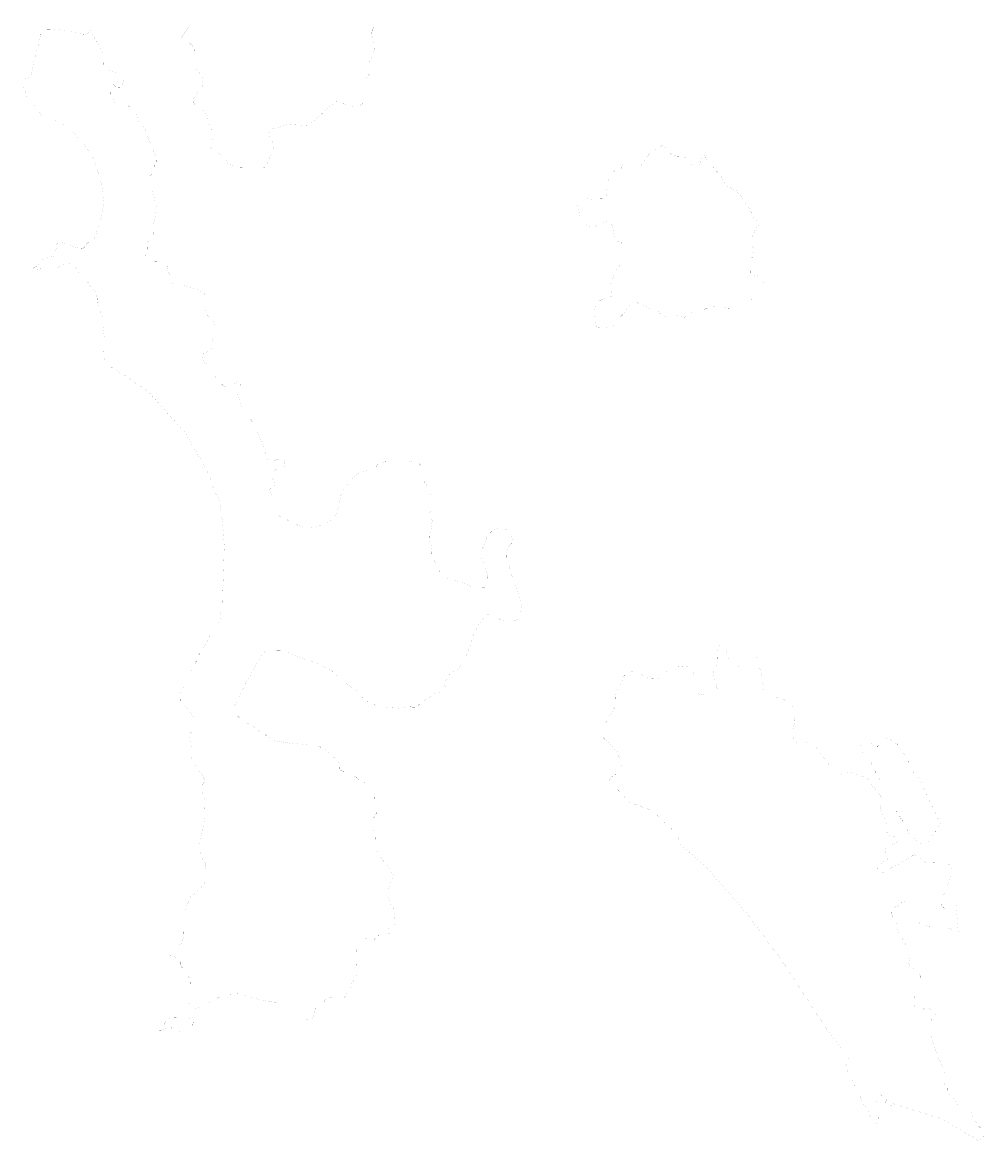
# Model space of a CAD drawing. Header units: metres. Extents: x 264643 to 276801, y 2090546 to 2143845.
# Drawn here: x 266682 to 270644, y 2116214 to 2120826 of the extents above; entities that cross this region are included whole.
import ezdxf

# ---------------------------------------------------------------- set-up
doc = ezdxf.new("R2010")
doc.units = ezdxf.units.M
doc.layers.add('HAZARDS LINE', color=1, linetype='Continuous')

msp = doc.modelspace()

# ---------------------------------------------------------------- linework, layer by layer
at = {"layer": 'HAZARDS LINE', "lineweight": 18, "const_width": 0.134}
msp.add_lwpolyline([(267382.3, 2120829.5), (267337.6, 2120762.5), (267345.4, 2120754.4), (267353.2, 2120746.3), (267365.1, 2120742.1), (267373, 2120738.1), (267380.9, 2120734), (267384.8, 2120725.9), (267388.7, 2120721.9), (267392.6, 2120713.9), (267392.5, 2120705.9), (267392.4, 2120697.9), (267392.2, 2120690), (267392.1, 2120678), (267391.8, 2120662.1), (267391.7, 2120650.2), (267391.5, 2120642.2), (267395.5, 2120642.1), (267395.5, 2120638.2), (267399.4, 2120634.1), (267418.9, 2120606), (267418.8, 2120602), (267422.8, 2120597.9), (267426.4, 2120578), (267426.3, 2120570), (267422.2, 2120562.1), (267422.2, 2120558.1), (267414.1, 2120550.3), (267401.9, 2120534.5), (267401.9, 2120530.5), (267385.6, 2120506.9), (267385.5, 2120502.9), (267385.5, 2120498.9), (267389.4, 2120494.9), (267389.3, 2120490.9), (267397.2, 2120482.8), (267401.1, 2120478.8), (267405, 2120474.7), (267409, 2120474.7), (267417, 2120474.6), (267420.9, 2120474.5), (267424.9, 2120474.4), (267424.9, 2120470.5), (267428.9, 2120470.4), (267428.8, 2120466.4), (267448.1, 2120422.3), (267455.6, 2120394.3), (267459.5, 2120386.3), (267463.4, 2120382.3), (267463.3, 2120374.3), (267463.1, 2120358.4), (267462.9, 2120346.4), (267470.7, 2120334.4), (267470.6, 2120326.4), (267462.4, 2120314.6), (267458.4, 2120310.7), (267462.2, 2120302.6), (267466.2, 2120302.6), (267470.2, 2120302.5), (267474.2, 2120302.5), (267478.1, 2120298.4), (267486, 2120290.4), (267505.6, 2120274.1), (267521.3, 2120258), (267525.1, 2120246), (267533, 2120241.9), (267564.7, 2120229.5), (267572.7, 2120229.3), (267588.6, 2120229.1), (267612.5, 2120228.8), (267660.2, 2120228.1), (267680.2, 2120227.8), (267680.2, 2120231.8), (267688.2, 2120235.6), (267692.4, 2120247.5), (267700.6, 2120267.3), (267713, 2120299), (267713.1, 2120303), (267717.1, 2120306.9), (267713.3, 2120318.9), (267713.5, 2120330.8), (267709.6, 2120338.9), (267705.7, 2120342.9), (267701.9, 2120354.9), (267698.3, 2120378.8), (267698.3, 2120382.8), (267702.3, 2120382.8), (267702.4, 2120386.8), (267710.3, 2120386.6), (267778.3, 2120405.6), (267865.8, 2120400.3), (267878, 2120416), (267910.3, 2120443.5), (267922.4, 2120455.2), (267954.6, 2120482.6), (267958.7, 2120486.6), (267974.8, 2120498.3), (267978.8, 2120502.2), (267982.8, 2120502.1), (267986.8, 2120502.1), (267990.8, 2120502), (267994.8, 2120502), (267998.7, 2120497.9), (268002.6, 2120493.9), (268010.5, 2120489.8), (268026.4, 2120485.6), (268046.2, 2120477.3), (268058.1, 2120477.1), (268062.1, 2120477.1), (268066.1, 2120477), (268074.1, 2120484.9), (268082.2, 2120488.7), (268086.2, 2120492.7), (268094.2, 2120496.5), (268102.3, 2120504.4), (268114.4, 2120516.1), (268114.5, 2120520.1), (268122.6, 2120528), (268122.6, 2120531.9), (268122.7, 2120539.9), (268122.8, 2120543.9), (268122.9, 2120551.9), (268119, 2120555.9), (268115.1, 2120559.9), (268111.1, 2120560), (268107.2, 2120564), (268103.2, 2120564.1), (268103.2, 2120568.1), (268099.3, 2120572.1), (268099.4, 2120576.1), (268099.5, 2120584.1), (268099.5, 2120588), (268099.7, 2120596), (268107.8, 2120607.8), (268111.8, 2120611.8), (268111.9, 2120619.7), (268116, 2120623.6), (268116, 2120627.6), (268112.1, 2120627.7), (268112.1, 2120631.7), (268112.2, 2120639.6), (268112.5, 2120655.6), (268112.6, 2120663.5), (268116.7, 2120671.4), (268116.7, 2120675.4), (268124.9, 2120687.2), (268124.9, 2120691.2), (268129, 2120699.1), (268133.3, 2120715), (268133.4, 2120723), (268133.5, 2120730.9), (268129.7, 2120746.9), (268129.8, 2120750.9), (268125.9, 2120758.9), (268126, 2120762.9), (268122.1, 2120766.9), (268122.2, 2120778.9), (268122.3, 2120782.9), (268122.4, 2120786.8), (268126.4, 2120790.8), (268126.5, 2120798.7), (268130.6, 2120806.6), (268130.7, 2120814.6), (268130.8, 2120818.6), (268130.8, 2120822.6), (268127, 2120834.6)], dxfattribs=at)
for points in [[(266790.8, 2119858.5), (266806.7, 2119862.2), (266810.7, 2119862.1), (266814.8, 2119866.1), (266814.8, 2119870), (266818.9, 2119878), (266819, 2119881.9), (266823.4, 2119909.7), (266827.5, 2119917.7), (266831.5, 2119921.6), (266835.5, 2119921.5), (266843.4, 2119921.4), (266890.9, 2119900.8), (266922.7, 2119892.4), (266926.6, 2119892.3), (266934.7, 2119896.2), (266938.7, 2119900.1), (266942.7, 2119904), (266946.8, 2119911.9), (266950.9, 2119919.8), (266954.9, 2119919.8), (266959, 2119923.7), (266962.9, 2119923.6), (266966.9, 2119923.6), (266971, 2119927.5), (266975, 2119931.4), (266979.1, 2119939.3), (266987.3, 2119959.1), (266995.8, 2119990.9), (267008.2, 2120022.5), (267012.6, 2120050.4), (267017, 2120082.1), (267013.5, 2120114.1), (267010, 2120146), (267002.6, 2120181.9), (266991.1, 2120217.9), (266975.8, 2120258), (266964.3, 2120286), (266952.5, 2120302.1), (266936.9, 2120322.3), (266909.4, 2120350.6), (266882, 2120382.8), (266846.6, 2120411.2), (266830.8, 2120419.4), (266822.9, 2120419.5), (266811, 2120423.7), (266803, 2120423.8), (266795, 2120423.9), (266791.1, 2120424), (266787.1, 2120424), (266779.1, 2120424.1), (266775.2, 2120428.2), (266767.3, 2120432.3), (266763.4, 2120440.3), (266728.2, 2120484.6), (266704.7, 2120508.9), (266693.2, 2120540.9), (266685.6, 2120560.9), (266681.7, 2120568.9), (266681.8, 2120576.9), (266685.9, 2120584.8), (266686, 2120588.8), (266690, 2120592.7), (266718, 2120600.3), (266722.5, 2120636.1), (266726.8, 2120655.9), (266747.8, 2120735.2), (266756.4, 2120774.9), (266756.4, 2120778.9), (266760.5, 2120786.8), (266764.6, 2120790.8), (266768.6, 2120794.7), (266772.6, 2120798.6), (266780.6, 2120798.5), (266784.6, 2120798.4), (266796.5, 2120798.3), (266868.1, 2120793.2), (266888, 2120789), (266919.7, 2120780.5), (266931.6, 2120776.4), (266939.6, 2120776.2), (266947.6, 2120780.1), (266963.7, 2120791.8), (267014.1, 2120699.5), (267013.8, 2120679.6), (267013.6, 2120667.6), (267013.6, 2120663.7), (267017.5, 2120659.6), (267017.4, 2120655.6), (267017.4, 2120651.7), (267021.3, 2120647.6), (267021.2, 2120643.6), (267029.1, 2120635.6), (267037, 2120631.5), (267048.8, 2120623.3), (267068.7, 2120619), (267080.4, 2120606.9), (267088.3, 2120602.8), (267096.2, 2120594.7), (267100.2, 2120594.7), (267100.1, 2120586.7), (267096, 2120582.8), (267095.8, 2120570.9), (267087.8, 2120563), (267083.7, 2120559.1), (267079.7, 2120559.1), (267071.8, 2120559.3), (267063.9, 2120563.4), (267056, 2120571.4), (267052, 2120567.5), (267048, 2120567.6), (267044, 2120563.6), (267043.9, 2120559.7), (267043.8, 2120551.7), (267043.7, 2120543.7), (267043.5, 2120531.8), (267059.1, 2120507.7), (267062.9, 2120495.7), (267066.8, 2120491.6), (267070.8, 2120491.6), (267102.6, 2120491.1), (267106.6, 2120487.1), (267110.5, 2120487), (267118.4, 2120482.9), (267130.2, 2120470.8), (267142, 2120458.7), (267149.8, 2120450.6), (267153.6, 2120438.6), (267165.2, 2120410.5), (267169.1, 2120406.5), (267184.8, 2120394.3), (267188.7, 2120386.3), (267200.1, 2120350.3), (267230.9, 2120274.2), (267234.7, 2120262.2), (267234.6, 2120258.2), (267234.5, 2120250.2), (267234.4, 2120246.2), (267234.4, 2120242.3), (267230.3, 2120238.3), (267226.4, 2120238.4), (267226.3, 2120234.4), (267226.1, 2120222.5), (267222, 2120214.6), (267221.9, 2120206.6), (267217.9, 2120202.7), (267213.8, 2120198.7), (267209.8, 2120194.8), (267213.5, 2120178.8), (267213.4, 2120166.9), (267216.9, 2120139), (267231.9, 2120071), (267235.6, 2120055.1), (267231.4, 2120039.2), (267231.3, 2120031.2), (267227, 2120011.4), (267222.8, 2119995.5), (267222.6, 2119979.6), (267222.3, 2119963.7), (267222.2, 2119955.7), (267226, 2119943.7), (267222, 2119939.8), (267221.9, 2119935.8), (267213.9, 2119931.9), (267209.9, 2119928), (267205.9, 2119928), (267201.9, 2119924.1), (267197.8, 2119920.2), (267197.7, 2119912.2), (267197.3, 2119884.4), (267197.2, 2119876.4), (267193.1, 2119872.5), (267193.1, 2119868.5), (267189, 2119864.6), (267189, 2119860.6), (267184.9, 2119856.7), (267188.8, 2119848.6), (267188.8, 2119844.7), (267192.7, 2119844.6), (267192.7, 2119840.6), (267196.7, 2119840.6), (267244.4, 2119839.9), (267260.4, 2119839.6), (267264.3, 2119835.6), (267268.2, 2119831.6), (267272.1, 2119827.5), (267280, 2119819.4), (267283.7, 2119799.5), (267298.9, 2119755.4), (267298.9, 2119751.5), (267314.8, 2119747.2), (267318.7, 2119743.2), (267330.6, 2119743), (267358.4, 2119738.6), (267374.3, 2119734.4), (267402, 2119726.1), (267413.9, 2119717.9), (267425.8, 2119713.8), (267429.7, 2119709.7), (267433.5, 2119701.7), (267437.5, 2119697.7), (267437.4, 2119693.7), (267437.2, 2119681.7), (267433.1, 2119669.8), (267433, 2119661.9), (267432.8, 2119653.9), (267432.8, 2119649.9), (267440.5, 2119629.9), (267444.3, 2119617.9), (267452.1, 2119609.8), (267467.8, 2119593.7), (267471.6, 2119581.7), (267475.4, 2119565.7), (267471.3, 2119561.8), (267471.3, 2119557.8), (267467.2, 2119549.9), (267467.1, 2119545.9), (267463, 2119538), (267462.9, 2119530), (267466.5, 2119506.1), (267466.4, 2119498.1), (267466.2, 2119486.2), (267466.2, 2119482.2), (267462.2, 2119482.2), (267458.2, 2119478.3), (267454.1, 2119474.4), (267442.1, 2119466.6), (267430.1, 2119462.8), (267426, 2119454.9), (267421.9, 2119451), (267421.9, 2119447), (267425.7, 2119435), (267445.2, 2119410.8), (267480.3, 2119358.5), (267511.7, 2119326.2), (267519.6, 2119322.1), (267531.5, 2119321.9), (267563.7, 2119341.4), (267567.7, 2119345.3), (267571.6, 2119341.2), (267575.6, 2119341.2), (267575.5, 2119337.2), (267579.5, 2119333.2), (267579.4, 2119329.2), (267579.4, 2119325.2), (267579.3, 2119321.2), (267575.3, 2119321.3), (267571.3, 2119317.4), (267567.2, 2119313.4), (267563.2, 2119309.5), (267563.1, 2119305.5), (267570.8, 2119285.5), (267590, 2119233.4), (267593.9, 2119233.4), (267601.9, 2119233.3), (267609.8, 2119229.2), (267613.8, 2119229.1), (267617.7, 2119225.1), (267621.6, 2119217.1), (267621.5, 2119213.1), (267613.5, 2119209.2), (267648.3, 2119141), (267679.1, 2119068.9), (267694.4, 2119020.8), (267702.2, 2119012.8), (267758.2, 2119031.9), (267765.7, 2118995.9), (267753.6, 2118988.1), (267709.6, 2118976.8), (267713.4, 2118960.8), (267713.2, 2118948.9), (267724.7, 2118916.9), (267704.6, 2118905.2), (267700.6, 2118905.3), (267700.6, 2118901.3), (267708.2, 2118881.3), (267723.7, 2118849.2), (267727.6, 2118845.1), (267735.6, 2118845), (267739.5, 2118841), (267739.5, 2118837), (267739.4, 2118833), (267739.3, 2118825), (267739.2, 2118817.1), (267731, 2118801.3), (267730.9, 2118797.3), (267730.9, 2118793.3), (267734.8, 2118793.2), (267742.7, 2118789.2), (267794.1, 2118764.5), (267817.9, 2118752.2), (267837.7, 2118747.9), (267857.6, 2118743.7), (267869.5, 2118743.5), (267893.4, 2118747.1), (267929.4, 2118758.5), (267949.5, 2118770.2), (267961.6, 2118778), (267965.6, 2118777.9), (267969.7, 2118785.8), (267977.9, 2118805.6), (267986.2, 2118825.4), (267990.6, 2118857.2), (267994.9, 2118877.1), (267999, 2118885), (267999.1, 2118892.9), (268003.1, 2118896.9), (268019.4, 2118916.5), (268027.6, 2118932.3), (268039.7, 2118944.1), (268067.9, 2118967.6), (268075.9, 2118971.5), (268091.9, 2118975.2), (268115.8, 2118978.8), (268119.9, 2118982.8), (268123.9, 2118982.7), (268131.9, 2118986.6), (268135.9, 2118990.5), (268144, 2118998.3), (268148.1, 2119006.2), (268156.1, 2119006.1), (268176.1, 2119013.8), (268203.9, 2119013.4), (268239.8, 2119012.9), (268267.6, 2119012.5), (268291.6, 2119016.1), (268295.6, 2119016), (268299.5, 2119016), (268303.5, 2119015.9), (268307.4, 2119011.9), (268311.4, 2119011.8), (268327.1, 2118995.7), (268331, 2118991.6), (268335, 2118987.6), (268338.9, 2118983.5), (268338.8, 2118979.6), (268338.6, 2118963.6), (268338.2, 2118935.8), (268338.1, 2118931.8), (268338.1, 2118927.8), (268342, 2118923.8), (268345.9, 2118919.7), (268357.5, 2118895.7), (268361.3, 2118883.7), (268365.2, 2118875.6), (268364.9, 2118855.7), (268364.8, 2118847.8), (268364.6, 2118835.8), (268364.3, 2118815.9), (268360.1, 2118800), (268363.9, 2118788), (268371.6, 2118772), (268367.2, 2118740.2), (268363, 2118724.3), (268358.8, 2118712.4), (268358.6, 2118700.5), (268362.3, 2118680.5), (268366.2, 2118672.5), (268369.8, 2118644.6), (268369.5, 2118628.6), (268396.6, 2118572.5), (268404.3, 2118556.5), (268416.1, 2118544.3), (268435.8, 2118532.1), (268479.4, 2118519.5), (268511.2, 2118511.1), (268538.8, 2118494.7), (268562.7, 2118494.4), (268582.6, 2118494.1), (268590.6, 2118498), (268598.6, 2118501.8), (268602.7, 2118509.7), (268602.9, 2118517.7), (268599.1, 2118533.7), (268599.3, 2118545.6), (268595.5, 2118561.6), (268587.9, 2118581.6), (268584.1, 2118593.7), (268572.5, 2118621.7), (268572.7, 2118633.6), (268568.8, 2118637.7), (268572.8, 2118641.6), (268577, 2118653.5), (268581.1, 2118661.4), (268593.4, 2118689.1), (268593.5, 2118693.1), (268597.6, 2118705), (268601.7, 2118708.9), (268609.8, 2118720.7), (268621.9, 2118732.5), (268629.9, 2118736.4), (268645.9, 2118740.1), (268657.9, 2118739.9), (268665.8, 2118739.8), (268669.8, 2118735.8), (268673.7, 2118735.7), (268681.6, 2118727.6), (268685.5, 2118723.6), (268689.4, 2118719.6), (268689.4, 2118715.6), (268697.2, 2118707.5), (268701.1, 2118699.5), (268701, 2118695.5), (268696.9, 2118683.6), (268696.7, 2118675.6), (268692.7, 2118671.7), (268688.7, 2118667.8), (268684.5, 2118655.9), (268676.4, 2118644.1), (268676.2, 2118632.1), (268676, 2118616.2), (268679.8, 2118604.2), (268683.6, 2118596.2), (268706.5, 2118524.2), (268733.3, 2118452.1), (268737, 2118432.1), (268740.8, 2118420.1), (268736.6, 2118404.2), (268732.3, 2118384.4), (268728.2, 2118372.5), (268724.1, 2118364.6), (268716, 2118360.7), (268704, 2118356.9), (268696.1, 2118357), (268680.1, 2118357.3), (268676.2, 2118357.3), (268656.3, 2118361.6), (268624.7, 2118378), (268620.8, 2118382), (268608.9, 2118386.2), (268604.9, 2118386.3), (268596.9, 2118382.4), (268592.9, 2118378.5), (268584.8, 2118370.6), (268576.6, 2118358.8), (268560.4, 2118339.1), (268539.9, 2118295.6), (268519, 2118228.2), (268514.9, 2118220.3), (268510.7, 2118208.4), (268506.6, 2118196.5), (268502.5, 2118188.6), (268494.4, 2118180.8), (268482.2, 2118165), (268474.1, 2118157.2), (268446, 2118137.7), (268438, 2118133.8), (268425.7, 2118110.1), (268421.6, 2118102.2), (268421.5, 2118098.2), (268429.1, 2118074.2), (268417.1, 2118066.4), (268401.1, 2118062.7), (268385.1, 2118058.9), (268336.9, 2118027.8), (268324.8, 2118020), (268308.6, 2118004.3), (268304.6, 2118000.4), (268296.6, 2118000.5), (268292.7, 2118000.5), (268288.7, 2118000.6), (268284.8, 2118004.6), (268280.8, 2118004.7), (268260.8, 2118001), (268228.9, 2117997.5), (268225, 2118001.5), (268169.2, 2117998.3), (268161.2, 2117998.5), (268153.3, 2118002.6), (268101.9, 2118027.2), (268090, 2118031.4), (268086.2, 2118039.4), (268078.3, 2118047.5), (268074.5, 2118055.5), (268070.5, 2118059.5), (268062.7, 2118067.6), (268035.1, 2118087.9), (267976, 2118132.6), (267956.4, 2118152.8), (267936.6, 2118161.1), (267901.1, 2118181.5), (267861.5, 2118194), (267774.3, 2118227.1), (267758.5, 2118235.3), (267754.6, 2118235.4), (267742.6, 2118235.6), (267738.6, 2118235.6), (267730.7, 2118235.7), (267726.6, 2118231.8), (267690.8, 2118232.3), (267678.8, 2118228.5), (267674.8, 2118224.6), (267670.7, 2118220.7), (267634, 2118157.5), (267605.3, 2118106.2), (267584.8, 2118062.6), (267572.4, 2118035), (267568.4, 2118031), (267564.2, 2118019.1), (267560.2, 2118015.2), (267556, 2118003.3), (267551.9, 2117991.4), (267547.8, 2117983.5), (267547.7, 2117979.6), (267551.7, 2117975.5), (267559.6, 2117971.4), (267563.5, 2117967.4), (267571.4, 2117963.3), (267579.2, 2117955.2), (267595, 2117947), (267630.5, 2117922.6), (267666, 2117898.2), (267677.9, 2117894), (267689.7, 2117881.9), (267701.5, 2117873.8), (267705.4, 2117869.7), (267713.3, 2117865.6), (267737.1, 2117861.3), (267788.8, 2117852.6), (267860.4, 2117847.5), (267864.4, 2117847.5), (267868.3, 2117847.4), (267876.2, 2117843.3), (267880.2, 2117843.3), (267884.2, 2117843.2), (267888.2, 2117843.2), (267896.1, 2117843), (267900.1, 2117843), (267908, 2117838.9), (267912, 2117838.8), (267912, 2117834.8), (267915.9, 2117834.8), (267919.9, 2117834.7), (267947.4, 2117810.4), (267959.3, 2117802.3), (267967.1, 2117794.2), (267978.9, 2117786.1), (267982.8, 2117778), (267986.5, 2117762.1), (267990.5, 2117758), (267990.4, 2117754), (267990.4, 2117750.1), (267990.3, 2117746.1), (267994.3, 2117746), (267994.2, 2117742), (267998.2, 2117742), (268002.1, 2117737.9), (268006.1, 2117737.9), (268010.1, 2117737.8), (268014.1, 2117737.8), (268026, 2117737.6), (268030, 2117737.5), (268034, 2117737.5), (268037.9, 2117733.4), (268037.8, 2117729.5), (268049.6, 2117717.3), (268057.5, 2117713.2), (268061.5, 2117713.2), (268061.4, 2117709.2), (268065.4, 2117709.1), (268065.4, 2117705.2), (268073.3, 2117701.1), (268077.2, 2117697), (268081.1, 2117693), (268085.1, 2117692.9), (268089.1, 2117692.9), (268093, 2117688.8), (268097, 2117688.8), (268096.9, 2117684.8), (268100.9, 2117684.7), (268104.8, 2117680.7), (268108.7, 2117672.7), (268112.6, 2117668.6), (268120.5, 2117660.5), (268120.4, 2117656.6), (268124.4, 2117656.5), (268128.2, 2117648.5), (268128.2, 2117644.5), (268132.1, 2117640.5), (268132, 2117636.5), (268132, 2117632.5), (268131.9, 2117628.5), (268131.9, 2117624.5), (268131.8, 2117620.6), (268131.8, 2117616.6), (268135.7, 2117612.5), (268139.6, 2117608.5), (268139.5, 2117604.5), (268143.5, 2117600.5), (268143.4, 2117596.5), (268143.3, 2117588.5), (268143.2, 2117584.5), (268143.2, 2117580.6), (268143.1, 2117576.6), (268143.1, 2117572.6), (268142.9, 2117564.6), (268138.9, 2117560.7), (268138.8, 2117556.7), (268134.8, 2117552.8), (268134.7, 2117548.8), (268126.7, 2117545), (268126.7, 2117541), (268122.7, 2117541), (268122.6, 2117533.1), (268118.4, 2117521.2), (268118.4, 2117517.2), (268122.2, 2117505.2), (268122.1, 2117501.2), (268126.1, 2117501.2), (268133.8, 2117481.1), (268133.6, 2117473.2), (268137.6, 2117469.1), (268137.4, 2117461.2), (268137.3, 2117453.2), (268137.3, 2117449.2), (268133.2, 2117445.3), (268133.1, 2117437.3), (268133.1, 2117433.4), (268132.9, 2117425.4), (268132.9, 2117421.4), (268136.8, 2117417.4), (268136.7, 2117413.4), (268140.7, 2117413.3), (268144.7, 2117413.3), (268144.7, 2117409.3), (268148.4, 2117393.3), (268168, 2117369.1), (268179.7, 2117357), (268210.9, 2117312.7), (268202.6, 2117285), (268190.2, 2117253.3), (268189.7, 2117225.4), (268193.4, 2117205.5), (268201.1, 2117185.4), (268212.9, 2117173.3), (268216.2, 2117125.5), (268215.9, 2117105.6), (268207.8, 2117101.7), (268199.8, 2117097.8), (268191.8, 2117094), (268195.4, 2117066), (268183.5, 2117070.2), (268175.6, 2117074.3), (268171.6, 2117074.4), (268167.6, 2117074.4), (268163.6, 2117074.5), (268159.7, 2117074.5), (268159.6, 2117070.5), (268155.6, 2117066.6), (268151.6, 2117066.7), (268151.5, 2117062.7), (268151.5, 2117058.7), (268147.5, 2117058.8), (268131.3, 2117043.1), (268119.6, 2117055.2), (268095.6, 2117047.6), (268067.3, 2117020.1), (268059, 2117000.3), (268061.5, 2116896.7), (268041.1, 2116865.2), (268032.9, 2116845.4), (268016.5, 2116817.8), (268008.3, 2116801.9), (268004.4, 2116802), (268000.4, 2116802.1), (267996.5, 2116806.1), (267996.5, 2116810.1), (267992.5, 2116810.1), (267988.6, 2116810.2), (267984.6, 2116814.2), (267980.7, 2116814.3), (267976.6, 2116810.4), (267972.6, 2116810.4), (267968.7, 2116810.5), (267964.7, 2116810.5), (267960.7, 2116810.6), (267960.6, 2116806.6), (267956.7, 2116806.7), (267948.6, 2116802.8), (267944.7, 2116802.9), (267940.6, 2116799), (267936.6, 2116799), (267936.6, 2116795), (267932.6, 2116795.1), (267932.5, 2116791.1), (267928.6, 2116791.2), (267928.5, 2116787.2), (267924.5, 2116787.2), (267920.5, 2116783.3), (267904.4, 2116775.6), (267900.4, 2116771.7), (267896.4, 2116771.7), (267896.4, 2116767.7), (267892.3, 2116763.8), (267892.3, 2116759.8), (267888.2, 2116755.9), (267888.2, 2116751.9), (267883.9, 2116732.1), (267879.7, 2116720.2), (267863.7, 2116712.5), (267843.8, 2116716.7), (267812, 2116717.2), (267812.1, 2116721.2), (267812.1, 2116725.2), (267812.2, 2116729.1), (267812.3, 2116737.1), (267808.3, 2116737.2), (267804.4, 2116741.2), (267800.4, 2116741.3), (267792.4, 2116741.4), (267780.6, 2116745.5), (267772.6, 2116745.7), (267764.6, 2116745.8), (267756.8, 2116753.8), (267741.1, 2116770), (267733.2, 2116778.1), (267725.3, 2116782.2), (267721.4, 2116786.2), (267717.4, 2116786.3), (267705.5, 2116786.5), (267689.6, 2116790.7), (267622.1, 2116803.6), (267610.2, 2116807.8), (267590.5, 2116820), (267586.5, 2116820.1), (267582.5, 2116820.1), (267514.8, 2116817.1), (267454.6, 2116786.1), (267430.5, 2116766.6), (267426.5, 2116766.6), (267422.5, 2116766.7), (267418.5, 2116766.8), (267410.5, 2116762.9), (267390.5, 2116755.2), (267382.5, 2116755.3), (267374.5, 2116755.5), (267370.6, 2116759.5), (267366.6, 2116759.6), (267366.7, 2116763.5), (267375.1, 2116795.3), (267376.2, 2116870.9), (267356.9, 2116911), (267333.4, 2116935.3), (267333.5, 2116947.2), (267333.7, 2116959.2), (267329.8, 2116963.2), (267325.8, 2116963.3), (267317.9, 2116967.4), (267310, 2116971.5), (267294.1, 2116975.7), (267290.2, 2116979.7), (267290.3, 2116983.7), (267290.3, 2116987.7), (267310.5, 2117007.3), (267322.6, 2117019.1), (267334.6, 2117022.9), (267338.7, 2117026.8), (267342.9, 2117042.7), (267347.2, 2117066.5), (267347.3, 2117074.5), (267348.5, 2117150.1), (267352.7, 2117166), (267365.1, 2117197.7), (267369.2, 2117209.5), (267377.4, 2117221.4), (267385.4, 2117229.2), (267405.6, 2117244.9), (267413.7, 2117252.7), (267417.7, 2117256.6), (267425.8, 2117268.5), (267434, 2117280.3), (267434.3, 2117300.2), (267434.7, 2117328.1), (267439, 2117347.9), (267435.1, 2117355.9), (267435.1, 2117359.9), (267427.2, 2117364), (267408.2, 2117424), (267433.8, 2117543.1), (267431.1, 2117626.8), (267423.5, 2117650.8), (267419.6, 2117658.8), (267419.7, 2117666.8), (267419.8, 2117674.8), (267423.9, 2117682.7), (267428, 2117686.6), (267432.1, 2117694.5), (267432.1, 2117698.5), (267432.2, 2117702.5), (267428.3, 2117710.5), (267405, 2117750.7), (267389.4, 2117770.8), (267385.5, 2117778.8), (267381.6, 2117782.9), (267377.8, 2117798.8), (267378.1, 2117814.8), (267378.4, 2117834.7), (267371.1, 2117882.6), (267371.2, 2117886.6), (267375.3, 2117894.5), (267379.4, 2117902.4), (267387.4, 2117910.2), (267391.5, 2117918.1), (267391.7, 2117926.1), (267391.8, 2117934), (267392, 2117950), (267388.1, 2117958), (267376.5, 2117978.1), (267349.1, 2118010.3), (267337.3, 2118022.5), (267333.4, 2118026.5), (267333.5, 2118030.5), (267333.7, 2118046.4), (267333.9, 2118058.4), (267333.9, 2118062.3), (267346.2, 2118082.1), (267346.4, 2118098), (267346.5, 2118106), (267350.5, 2118109.9), (267350.6, 2118113.9), (267350.7, 2118117.8), (267354.7, 2118121.8), (267358.8, 2118129.7), (267358.9, 2118133.7), (267366.9, 2118141.5), (267367, 2118145.5), (267383.1, 2118157.2), (267383.1, 2118161.2), (267395.4, 2118184.9), (267395.5, 2118188.9), (267399.5, 2118188.8), (267399.7, 2118200.8), (267399.7, 2118204.7), (267399.8, 2118208.7), (267403.8, 2118212.6), (267407.8, 2118216.6), (267411.9, 2118220.5), (267411.9, 2118224.5), (267412, 2118228.5), (267420.1, 2118236.3), (267436.4, 2118263.9), (267440.5, 2118271.9), (267444.5, 2118271.8), (267448.6, 2118283.7), (267452.7, 2118287.6), (267452.7, 2118291.6), (267468.9, 2118307.3), (267469, 2118311.3), (267473, 2118315.2), (267477, 2118319.1), (267485.1, 2118327), (267485.2, 2118330.9), (267485.2, 2118334.9), (267489.2, 2118334.9), (267489.4, 2118350.8), (267497.7, 2118370.6), (267497.8, 2118378.5), (267502.2, 2118406.4), (267506.2, 2118410.3), (267506.5, 2118426.2), (267506.5, 2118430.2), (267506.6, 2118434.2), (267506.8, 2118446.1), (267514, 2118665.1), (267507.4, 2118760.7), (267493, 2118864.5), (267473.5, 2118892.7), (267442.9, 2118980.7), (267431.2, 2118996.8), (267353.6, 2119133.4), (267243.8, 2119254.4), (267200.7, 2119302.9), (267082.5, 2119384.2), (267062.7, 2119396.5), (267031.1, 2119412.9), (267019.4, 2119425), (267016.4, 2119492.7), (267020.5, 2119504.6), (267020.6, 2119512.6), (267013.6, 2119576.4), (267013.8, 2119588.4), (267014, 2119604.3), (267006.3, 2119624.3), (266994.9, 2119660.3), (266995.1, 2119672.3), (266991.1, 2119672.3), (266991.4, 2119688.2), (266983.7, 2119712.3), (266972, 2119728.4), (266968.1, 2119732.4), (266964.2, 2119736.4), (266952.5, 2119752.5), (266913.2, 2119792.9), (266901.6, 2119813), (266897.7, 2119817.1), (266889.8, 2119821.2), (266881.9, 2119825.3), (266877.9, 2119829.3), (266866.1, 2119833.5), (266862, 2119829.5), (266854.1, 2119829.6), (266829.9, 2119814.1), (266825.9, 2119814.1), (266818, 2119814.2), (266814, 2119814.3), (266806, 2119810.4), (266801.9, 2119806.5), (266794, 2119806.6), (266790, 2119806.7), (266786, 2119802.8), (266782, 2119806.8), (266778.1, 2119806.9), (266774.1, 2119806.9), (266774.1, 2119810.9), (266770.2, 2119814.9), (266766.2, 2119811), (266762.2, 2119811.1), (266758.2, 2119811.1), (266754.2, 2119811.2), (266738.2, 2119807.4), (266730.3, 2119807.6), (266726.4, 2119811.6), (266730.4, 2119815.5), (266746.4, 2119823.3), (266750.5, 2119831.2), (266750.6, 2119835.1), (266750.7, 2119843.1), (266758.7, 2119847), (266774.7, 2119850.7), (266786.8, 2119858.5), (266786.8, 2119862.5)], [(269326.1, 2120323.2), (269330.1, 2120323.1), (269330, 2120319.1), (269341.7, 2120299.1), (269345.6, 2120295), (269349.5, 2120287), (269365.3, 2120278.8), (269373.2, 2120278.7), (269381.1, 2120274.6), (269393.1, 2120274.4), (269428.8, 2120265.9), (269432.8, 2120265.9), (269436.7, 2120265.8), (269440.7, 2120261.8), (269444.6, 2120261.7), (269444.6, 2120257.7), (269444.5, 2120249.8), (269440.3, 2120237.9), (269444.2, 2120233.8), (269448.2, 2120229.8), (269452.1, 2120225.8), (269456.1, 2120225.7), (269460, 2120225.6), (269468.1, 2120229.5), (269476.3, 2120249.3), (269480.6, 2120269.2), (269484.6, 2120273.1), (269484.7, 2120277.1), (269488.7, 2120277), (269492.7, 2120276.9), (269496.6, 2120272.9), (269496.5, 2120268.9), (269508.2, 2120248.8), (269519.9, 2120236.7), (269531.8, 2120228.6), (269535.6, 2120220.6), (269539.6, 2120216.5), (269551.3, 2120204.4), (269559.2, 2120200.3), (269559.2, 2120196.3), (269563, 2120188.3), (269574.7, 2120172.2), (269586.4, 2120152.1), (269606.1, 2120139.9), (269622, 2120135.7), (269641.5, 2120111.5), (269653.3, 2120095.4), (269684.4, 2120047.1), (269696, 2120023.1), (269711.6, 2120002.9), (269715.4, 2119986.9), (269711.3, 2119983), (269703.2, 2119971.2), (269695, 2119951.4), (269690.8, 2119939.5), (269690.6, 2119923.6), (269690.4, 2119911.6), (269694.2, 2119899.6), (269697.8, 2119871.7), (269697.7, 2119867.7), (269693.6, 2119859.8), (269685.5, 2119852), (269681.5, 2119848), (269677.5, 2119844.1), (269677.4, 2119840.1), (269677.3, 2119832.2), (269677.2, 2119824.2), (269681, 2119816.2), (269680.9, 2119808.2), (269684.8, 2119800.2), (269684.7, 2119792.2), (269688.6, 2119788.2), (269688.5, 2119784.2), (269696.5, 2119784.1), (269716.3, 2119779.8), (269720.3, 2119779.8), (269724.1, 2119767.8), (269724.1, 2119763.8), (269739.8, 2119751.6), (269743.7, 2119747.6), (269747.7, 2119743.5), (269747.6, 2119739.6), (269751.5, 2119735.5), (269751.4, 2119727.5), (269751.4, 2119723.6), (269747.3, 2119719.6), (269743.2, 2119711.7), (269739.2, 2119707.8), (269735.1, 2119703.9), (269731.2, 2119703.9), (269723.1, 2119700.1), (269719.2, 2119700.1), (269711.1, 2119692.3), (269707.1, 2119692.4), (269703.1, 2119692.4), (269699.1, 2119688.5), (269695.1, 2119688.5), (269691.1, 2119684.6), (269687.1, 2119684.7), (269679.1, 2119680.8), (269671, 2119677), (269667.1, 2119677), (269663.1, 2119677.1), (269659, 2119673.1), (269655.1, 2119673.2), (269655, 2119669.2), (269651, 2119669.3), (269647, 2119665.4), (269643, 2119665.4), (269642.9, 2119661.4), (269638.9, 2119657.5), (269634.9, 2119657.6), (269630.9, 2119653.6), (269626.9, 2119653.7), (269622.9, 2119653.8), (269618.9, 2119653.8), (269614.9, 2119653.9), (269611, 2119653.9), (269606.9, 2119650), (269599, 2119650.1), (269598.9, 2119646.1), (269594.9, 2119646.2), (269590.9, 2119646.3), (269583, 2119646.4), (269579, 2119646.4), (269579.1, 2119650.4), (269575.1, 2119650.5), (269567.1, 2119650.6), (269559.2, 2119650.7), (269547.2, 2119650.9), (269539.2, 2119651), (269535.3, 2119655), (269523.3, 2119651.2), (269515.4, 2119651.3), (269507.3, 2119647.5), (269503.4, 2119647.5), (269499.4, 2119647.6), (269495.3, 2119643.7), (269491.3, 2119639.8), (269483.3, 2119635.9), (269467.4, 2119636.1), (269459.4, 2119636.2), (269435.4, 2119628.6), (269431.4, 2119624.7), (269427.3, 2119620.8), (269423.3, 2119616.9), (269415.3, 2119613), (269411.2, 2119609.1), (269383.5, 2119617.4), (269375.5, 2119617.6), (269371.5, 2119617.6), (269363.5, 2119613.7), (269355.5, 2119613.9), (269351.6, 2119613.9), (269347.6, 2119614), (269339.6, 2119614.1), (269335.6, 2119614.2), (269323.7, 2119618.3), (269315.8, 2119622.4), (269307.9, 2119626.5), (269300.2, 2119638.6), (269296.2, 2119642.6), (269292.3, 2119646.6), (269284.3, 2119646.8), (269276.4, 2119646.9), (269272.4, 2119646.9), (269268.4, 2119647), (269240.7, 2119659.3), (269236.8, 2119663.4), (269232.9, 2119667.4), (269220.9, 2119667.6), (269217, 2119671.6), (269209, 2119667.8), (269205, 2119667.8), (269189, 2119660.1), (269184.9, 2119656.2), (269184.9, 2119652.2), (269176.8, 2119644.4), (269156.5, 2119620.8), (269144.4, 2119609), (269140.4, 2119605.1), (269136.3, 2119601.1), (269132.3, 2119597.2), (269128.2, 2119589.3), (269124.1, 2119581.4), (269120.1, 2119577.5), (269120, 2119573.5), (269108, 2119569.7), (269104, 2119569.7), (269092.1, 2119569.9), (269072.1, 2119566.2), (269068.1, 2119566.3), (269060.2, 2119566.4), (269056.2, 2119566.5), (269052.3, 2119570.5), (269048.3, 2119570.6), (269044.5, 2119586.5), (269041, 2119618.5), (269041.2, 2119630.4), (269041.4, 2119642.3), (269045.7, 2119662.2), (269049.7, 2119666.1), (269061.8, 2119677.9), (269065.8, 2119677.8), (269069.8, 2119681.8), (269081.8, 2119685.6), (269089.9, 2119689.4), (269097.9, 2119693.3), (269105.9, 2119697.2), (269109.9, 2119697.1), (269113.9, 2119701), (269114, 2119705), (269110.2, 2119717), (269106.5, 2119737), (269106.6, 2119744.9), (269110.7, 2119756.8), (269119.1, 2119780.6), (269131.4, 2119804.3), (269151.7, 2119835.9), (269151.8, 2119839.9), (269151.9, 2119847.8), (269152.3, 2119875.7), (269152.8, 2119911.5), (269152.9, 2119915.5), (269152.9, 2119919.5), (269149, 2119919.6), (269145, 2119919.6), (269133.1, 2119923.8), (269129.1, 2119923.8), (269125.2, 2119927.9), (269125.3, 2119931.8), (269121.4, 2119943.9), (269117.9, 2119971.8), (269114, 2119979.8), (269114.1, 2119987.8), (269110.3, 2119995.8), (269106.3, 2119999.8), (269102.4, 2120003.9), (269094.5, 2120008), (269086.5, 2120004.1), (269066.4, 2119992.4), (269042.4, 2119984.8), (269034.4, 2119985), (269026.5, 2119985.1), (269022.5, 2119985.1), (269006.6, 2119989.3), (268998.8, 2119997.4), (268990.9, 2120001.5), (268986.9, 2120001.6), (268983, 2120005.6), (268979.1, 2120009.7), (268979.3, 2120025.6), (268975.7, 2120049.5), (268968.1, 2120077.5), (268968.2, 2120081.5), (268968.3, 2120089.5), (268980.4, 2120101.2), (268984.4, 2120105.2), (268988.4, 2120105.1), (268992.4, 2120105), (268996.3, 2120101), (269004.3, 2120100.9), (269032.1, 2120096.5), (269048, 2120096.3), (269064, 2120100), (269072, 2120099.9), (269076, 2120103.8), (269080, 2120107.7), (269084, 2120107.7), (269088.1, 2120111.6), (269092.2, 2120123.5), (269092.3, 2120127.5), (269088.7, 2120155.4), (269088.8, 2120159.4), (269092.8, 2120163.3), (269096.8, 2120167.2), (269096.9, 2120171.2), (269101.1, 2120183.1), (269101.2, 2120191.1), (269101.3, 2120199), (269105.3, 2120203), (269109.4, 2120206.9), (269125.4, 2120214.6), (269129.4, 2120214.6), (269133.4, 2120214.5), (269137.3, 2120214.4), (269141.3, 2120214.4), (269145.3, 2120214.3), (269153.5, 2120230.1), (269153.6, 2120234.1), (269157.6, 2120238), (269157.5, 2120234.1), (269161.5, 2120230), (269173.2, 2120217.9), (269181.1, 2120213.8), (269193.1, 2120213.6), (269197.1, 2120213.6), (269201, 2120213.5), (269205, 2120213.4), (269209, 2120213.4), (269217, 2120217.3), (269225.1, 2120225.1), (269249.5, 2120260.6), (269257.6, 2120268.4), (269261.7, 2120276.3), (269269.8, 2120288.2), (269273.9, 2120292.1), (269289.9, 2120299.8), (269318.1, 2120319.3)], [(270074.8, 2116520.8), (270087.3, 2116556.5), (270060, 2116592.7), (269997.4, 2116673.3), (269822.2, 2116942.7), (269673.8, 2117144), (269505.4, 2117337.6), (269395.4, 2117434.8), (269380.1, 2117478.8), (269278, 2117575.9), (269182.9, 2117609.2), (269182.9, 2117613.1), (269179, 2117613.2), (269171.1, 2117621.3), (269171.2, 2117625.3), (269167.2, 2117625.3), (269163.3, 2117633.3), (269155.5, 2117641.4), (269147.6, 2117649.5), (269139.8, 2117657.6), (269135.9, 2117661.6), (269131.9, 2117665.7), (269128, 2117669.7), (269116.2, 2117681.8), (269112.3, 2117685.9), (269108.4, 2117689.9), (269104.4, 2117690), (269104.5, 2117693.9), (269100.6, 2117698), (269104.7, 2117705.9), (269108.8, 2117713.8), (269116.8, 2117717.7), (269120.8, 2117721.6), (269124.9, 2117725.5), (269128.8, 2117725.5), (269132.8, 2117725.4), (269136.8, 2117725.3), (269140.8, 2117725.3), (269140.8, 2117729.3), (269144.9, 2117733.2), (269148.9, 2117737.1), (269153.3, 2117764.9), (269149.4, 2117772.9), (269134.2, 2117817), (269102.8, 2117853.3), (269083.2, 2117869.5), (269075.3, 2117877.6), (269071.4, 2117885.6), (269071.6, 2117893.6), (269071.8, 2117909.5), (269096.4, 2117956.9), (269120.8, 2117996.4), (269125, 2118008.3), (269125.2, 2118020.2), (269125.4, 2118036.1), (269125.6, 2118048.1), (269129.8, 2118064), (269142, 2118083.7), (269158.5, 2118123.3), (269162.6, 2118131.2), (269174.8, 2118143), (269174.8, 2118146.9), (269182.8, 2118146.8), (269194.8, 2118150.6), (269206.7, 2118146.5), (269222.5, 2118142.3), (269230.4, 2118138.2), (269242.3, 2118130), (269274, 2118121.6), (269285.9, 2118121.4), (269297.9, 2118121.2), (269301.9, 2118121.2), (269313.9, 2118125), (269321.9, 2118132.8), (269342.2, 2118156.4), (269350.3, 2118164.3), (269354.3, 2118168.2), (269362.3, 2118172.1), (269366.3, 2118172), (269374.3, 2118171.9), (269437.9, 2118167), (269445.8, 2118162.9), (269445.8, 2118158.9), (269449.7, 2118154.9), (269445.3, 2118127), (269445.1, 2118111.1), (269445, 2118107.1), (269444.8, 2118095.2), (269444.7, 2118087.2), (269444.6, 2118079.3), (269448.5, 2118071.2), (269456.3, 2118063.2), (269464.2, 2118059.1), (269476.1, 2118054.9), (269499.9, 2118050.6), (269511.9, 2118050.4), (269519.8, 2118050.3), (269523.8, 2118050.2), (269535.8, 2118054), (269539.9, 2118058), (269543.8, 2118057.9), (269547.9, 2118061.8), (269548, 2118069.8), (269536.7, 2118113.8), (269529, 2118133.8), (269529.2, 2118145.7), (269533.3, 2118153.6), (269533.3, 2118157.6), (269541.4, 2118165.5), (269545.6, 2118181.3), (269546.3, 2118225.1), (269554.7, 2118256.9), (269554.8, 2118260.9), (269562.7, 2118260.7), (269566.7, 2118260.7), (269570.7, 2118260.6), (269574.6, 2118256.6), (269578.6, 2118256.5), (269582.5, 2118248.5), (269586.1, 2118224.6), (269585.9, 2118208.6), (269589.8, 2118204.6), (269593.8, 2118204.5), (269597.6, 2118196.5), (269597.6, 2118192.5), (269601.5, 2118188.5), (269601.4, 2118184.5), (269597.4, 2118180.6), (269597.3, 2118176.6), (269597.3, 2118172.6), (269601.2, 2118168.6), (269605.1, 2118164.5), (269609.1, 2118164.5), (269617.1, 2118164.4), (269629.1, 2118168.2), (269645, 2118171.9), (269649, 2118171.9), (269661.1, 2118179.6), (269669.2, 2118187.5), (269677.2, 2118195.3), (269681.3, 2118199.3), (269689.3, 2118203.1), (269697.3, 2118207), (269701.3, 2118206.9), (269709.3, 2118206.8), (269713.1, 2118194.8), (269713, 2118186.9), (269716.8, 2118178.8), (269720.6, 2118162.8), (269724.4, 2118154.8), (269731.9, 2118118.9), (269739.1, 2118071), (269743.1, 2118066.9), (269754.8, 2118054.8), (269770.7, 2118050.6), (269842, 2118025.7), (269853.8, 2118013.5), (269857.6, 2118005.5), (269861.4, 2117993.5), (269861.2, 2117977.6), (269864.8, 2117949.7), (269864.7, 2117945.7), (269860.2, 2117909.9), (269860, 2117898), (269859.8, 2117882), (269863.6, 2117866), (269871.4, 2117858), (269875.3, 2117853.9), (269883.2, 2117849.8), (269895.2, 2117849.7), (269923.2, 2117857.2), (269927.2, 2117861.1), (269931.2, 2117861.1), (269939, 2117853), (269946.9, 2117844.9), (270005.5, 2117768.4), (270017.1, 2117744.3), (270028.8, 2117732.2), (270032.8, 2117728.2), (270036.8, 2117728.1), (270048.6, 2117724), (270068.6, 2117727.6), (270084.6, 2117731.4), (270100.5, 2117731.2), (270128.3, 2117722.8), (270159.9, 2117710.4), (270171.8, 2117702.2), (270179.5, 2117686.2), (270218.6, 2117637.8), (270226.3, 2117621.8), (270222.2, 2117613.9), (270218.1, 2117602), (270218, 2117594), (270221.7, 2117578), (270229.4, 2117558), (270237.1, 2117538), (270244.7, 2117518), (270240.5, 2117502.1), (270240.4, 2117494.1), (270244.3, 2117486.1), (270252.1, 2117478), (270256, 2117474), (270271.9, 2117469.8), (270287.8, 2117465.6), (270291.7, 2117461.5), (270295.7, 2117461.5), (270291.5, 2117449.6), (270239.3, 2117418.5), (270239.2, 2117414.5), (270239.2, 2117410.5), (270243, 2117398.5), (270246.9, 2117394.5), (270250.8, 2117386.5), (270250.7, 2117382.5), (270246.6, 2117374.6), (270238.6, 2117370.7), (270214.4, 2117351.1), (270210.4, 2117347.2), (270206.3, 2117343.3), (270206.3, 2117339.3), (270210.1, 2117331.3), (270214.1, 2117327.3), (270217.9, 2117319.2), (270225.9, 2117319.1), (270278.1, 2117346.2), (270338.3, 2117381.2), (270350.4, 2117389), (270358.4, 2117392.9), (270374.2, 2117388.6), (270382.1, 2117380.6), (270385.9, 2117372.5), (270393.8, 2117364.5), (270397.8, 2117364.4), (270413.6, 2117360.2), (270429.6, 2117360), (270465.4, 2117359.4), (270481.3, 2117359.2), (270485.3, 2117359.1), (270489.3, 2117359.1), (270497.2, 2117355), (270505.1, 2117350.9), (270512.9, 2117338.8), (270516.6, 2117322.8), (270508.4, 2117307), (270487.7, 2117251.6), (270479.4, 2117227.8), (270471.2, 2117212), (270471.1, 2117208), (270471, 2117196.1), (270470.8, 2117184.1), (270474.7, 2117180.1), (270482.6, 2117172), (270490.5, 2117167.9), (270498.4, 2117167.8), (270510.4, 2117171.6), (270522.5, 2117179.4), (270530.6, 2117191.2), (270540.7, 2117059.6), (270536.7, 2117063.7), (270532.9, 2117075.7), (270525.1, 2117083.8), (270521.1, 2117083.8), (270505.2, 2117088), (270485.4, 2117096.3), (270469.5, 2117096.5), (270453.6, 2117096.7), (270445.6, 2117096.9), (270421.7, 2117097.2), (270401.9, 2117101.5), (270390, 2117101.7), (270382.1, 2117109.7), (270366.6, 2117141.8), (270366.9, 2117161.7), (270367.2, 2117177.7), (270363.2, 2117181.7), (270355.3, 2117181.8), (270335.7, 2117202), (270331.7, 2117202.1), (270327.7, 2117202.1), (270307.7, 2117198.4), (270303.6, 2117190.5), (270299.7, 2117190.6), (270299.6, 2117186.6), (270295.6, 2117182.7), (270283.6, 2117178.9), (270267.6, 2117175.1), (270259.6, 2117171.3), (270259.4, 2117163.3), (270263.4, 2117159.3), (270263.3, 2117151.3), (270267.1, 2117143.3), (270271, 2117135.3), (270274.8, 2117127.2), (270282.7, 2117119.2), (270286.3, 2117095.2), (270294, 2117075.2), (270297.8, 2117063.2), (270305.6, 2117051.1), (270329, 2117014.9), (270332.8, 2117006.9), (270336.7, 2117002.9), (270336.5, 2116986.9), (270336.3, 2116975), (270340.1, 2116963), (270335.9, 2116947.1), (270339.7, 2116931.1), (270359.5, 2116922.9), (270371.3, 2116914.8), (270375.2, 2116906.7), (270379.1, 2116902.7), (270382.9, 2116894.7), (270382.9, 2116890.7), (270382.8, 2116886.7), (270382.7, 2116878.7), (270378.6, 2116866.9), (270378.5, 2116862.9), (270374.5, 2116859), (270366.5, 2116859.1), (270362.5, 2116855.1), (270358.5, 2116855.2), (270358.2, 2116839.3), (270361.1, 2116763.6), (270365, 2116755.5), (270369, 2116755.5), (270372.9, 2116751.4), (270376.9, 2116755.4), (270380.9, 2116755.3), (270384.9, 2116755.3), (270392.8, 2116755.1), (270400.9, 2116759), (270412.8, 2116758.8), (270416.8, 2116758.8), (270428.7, 2116754.6), (270436.6, 2116754.5), (270444.5, 2116750.4), (270448.5, 2116746.4), (270448.4, 2116742.4), (270448.4, 2116738.4), (270444.2, 2116726.5), (270440.2, 2116722.6), (270432.1, 2116714.7), (270428, 2116710.8), (270428, 2116706.8), (270423.9, 2116702.9), (270427.7, 2116690.9), (270427.3, 2116663), (270427.2, 2116651.1), (270431, 2116639.1), (270438.5, 2116607.1), (270465.3, 2116539), (270480.7, 2116502.9), (270488.4, 2116482.9), (270484.4, 2116479), (270484.3, 2116475), (270480.3, 2116471.1), (270476.2, 2116467.2), (270476.2, 2116463.2), (270476.1, 2116459.2), (270495.6, 2116431), (270495.5, 2116423.1), (270495.4, 2116419.1), (270507.2, 2116403), (270538.4, 2116362.7), (270542.4, 2116362.7), (270550.4, 2116366.5), (270562.4, 2116370.3), (270562.4, 2116366.3), (270566.4, 2116366.3), (270570.3, 2116366.2), (270570.3, 2116362.3), (270574.2, 2116358.2), (270582, 2116350.1), (270586, 2116346.1), (270589.9, 2116342.1), (270589.8, 2116338.1), (270601.4, 2116310), (270624.7, 2116273.8), (270632.6, 2116265.8), (270636.6, 2116265.7), (270640.5, 2116261.7), (270644.4, 2116257.6), (270644.2, 2116245.7), (270644.2, 2116241.7), (270644, 2116229.7), (270623.9, 2116214.1), (270469.9, 2116304), (270271.7, 2116366.6), (270267.7, 2116366.7), (270267.6, 2116358.7), (270263.6, 2116358.8), (270247.8, 2116367), (270239.9, 2116371.1), (270240, 2116375), (270244, 2116379), (270244.1, 2116382.9), (270240.1, 2116383), (270236.2, 2116387), (270232.2, 2116387.1), (270232.2, 2116391.1), (270228.2, 2116391.1), (270228.3, 2116395.1), (270228.4, 2116399.1), (270224.4, 2116399.2), (270220.5, 2116403.2), (270216.5, 2116403.3), (270212.5, 2116403.3), (270212.6, 2116407.3), (270208.6, 2116407.4), (270204.6, 2116407.4), (270204.5, 2116403.4), (270204.5, 2116399.5), (270204.4, 2116395.5), (270204.4, 2116391.5), (270204.3, 2116387.5), (270200.3, 2116383.6), (270200.2, 2116379.6), (270204.1, 2116371.6), (270204, 2116367.6), (270204, 2116363.6), (270203.9, 2116359.6), (270203.8, 2116355.7), (270207.6, 2116343.7), (270207.6, 2116339.7), (270207.5, 2116331.7), (270207.4, 2116327.7), (270207.4, 2116323.7), (270207.3, 2116319.8), (270211.2, 2116315.7), (270211.2, 2116311.7), (270211, 2116303.8), (270211, 2116299.8), (270210.9, 2116295.8), (270210.9, 2116291.8), (270206.8, 2116287.9), (270206.8, 2116283.9), (270202.8, 2116284), (270202.7, 2116280), (270198.8, 2116280.1), (270194.8, 2116280.1), (270190.8, 2116284.2), (270190.9, 2116288.1), (270186.9, 2116288.2), (270187, 2116292.2), (270175.4, 2116316.2), (270167.7, 2116336.3), (270159.9, 2116348.3), (270148.2, 2116364.4), (270140.5, 2116380.5), (270136.7, 2116392.5), (270129.1, 2116416.5), (270125.1, 2116420.5), (270125.2, 2116424.5), (270121.3, 2116428.6), (270121.3, 2116432.5), (270117.4, 2116432.6), (270113.5, 2116440.6), (270113.6, 2116444.6), (270109.6, 2116448.6), (270101.9, 2116464.7), (270102, 2116468.7), (270098, 2116472.7), (270098.1, 2116476.7), (270094.2, 2116484.7), (270090.3, 2116488.7), (270086.4, 2116496.8), (270082.6, 2116504.8), (270082.6, 2116508.8), (270078.7, 2116512.8), (270078.8, 2116516.8)], [(270254, 2117880.3), (270257.9, 2117876.2), (270265.7, 2117864.2), (270265.7, 2117860.2), (270269.6, 2117860.1), (270273.6, 2117860.1), (270277.6, 2117860), (270277.5, 2117856), (270281.5, 2117856), (270281.5, 2117852), (270285.4, 2117851.9), (270289.4, 2117851.9), (270289.4, 2117847.9), (270293.3, 2117847.8), (270293.3, 2117843.8), (270293.2, 2117839.9), (270297.2, 2117839.8), (270297.2, 2117835.8), (270301, 2117827.8), (270308.9, 2117819.7), (270312.7, 2117811.7), (270320.5, 2117799.6), (270324.4, 2117795.6), (270328.3, 2117787.6), (270332.3, 2117787.5), (270332.2, 2117783.5), (270336.1, 2117779.5), (270336.1, 2117775.5), (270336, 2117771.5), (270340, 2117767.5), (270339.9, 2117763.5), (270343.9, 2117763.4), (270343.8, 2117759.5), (270343.8, 2117755.5), (270347.7, 2117751.4), (270351.6, 2117747.4), (270351.6, 2117743.4), (270355.5, 2117739.4), (270355.4, 2117731.4), (270359.3, 2117727.4), (270359.2, 2117723.4), (270363.2, 2117723.3), (270367.2, 2117723.3), (270367.1, 2117719.3), (270371.1, 2117719.2), (270371, 2117715.3), (270375, 2117715.2), (270467.7, 2117518.7), (270463.7, 2117514.8), (270459.6, 2117510.8), (270455.5, 2117502.9), (270451.5, 2117499), (270447.4, 2117491.1), (270447.4, 2117487.1), (270439.3, 2117479.3), (270435.2, 2117475.4), (270435.2, 2117471.4), (270427.1, 2117463.5), (270427, 2117459.6), (270423.1, 2117459.6), (270423, 2117455.6), (270410.8, 2117439.9), (270410.8, 2117435.9), (270406.8, 2117436), (270402.8, 2117436), (270398.8, 2117436.1), (270394.8, 2117436.1), (270390.9, 2117436.2), (270386.9, 2117436.2), (270347.5, 2117468.7), (270343.6, 2117468.7), (270343.6, 2117472.7), (270339.7, 2117476.8), (270339.7, 2117480.7), (270335.8, 2117480.8), (270335.8, 2117484.8), (270335.9, 2117488.8), (270335.9, 2117492.7), (270332, 2117492.8), (270332, 2117496.8), (270328.1, 2117500.8), (270328.2, 2117504.8), (270324.2, 2117508.8), (270324.3, 2117512.8), (270320.3, 2117512.9), (270316.4, 2117516.9), (270316.4, 2117520.9), (270312.5, 2117521), (270312.5, 2117524.9), (270312.6, 2117528.9), (270308.7, 2117533), (270308.7, 2117537), (270304.7, 2117537), (270304.8, 2117541), (270300.9, 2117545), (270300.9, 2117549), (270297, 2117553.1), (270297.1, 2117557), (270293.1, 2117557.1), (270293.1, 2117561.1), (270289.2, 2117565.1), (270285.3, 2117569.2), (270285.3, 2117573.1), (270281.4, 2117573.2), (270281.4, 2117577.2), (270281.5, 2117581.2), (270277.6, 2117585.2), (270277.6, 2117589.2), (270273.7, 2117593.2), (270273.8, 2117597.2), (270269.8, 2117597.3), (270269.8, 2117601.2), (270265.9, 2117605.3), (270266, 2117609.3), (270262, 2117609.3), (270262, 2117613.3), (270258.1, 2117617.3), (270258.2, 2117621.3), (270258.2, 2117625.3), (270258.3, 2117629.3), (270254.4, 2117633.3), (270254.4, 2117637.3), (270250.5, 2117637.4), (270250.5, 2117641.3), (270246.5, 2117641.4), (270246.6, 2117645.4), (270246.6, 2117649.4), (270242.7, 2117653.4), (270238.8, 2117657.5), (270238.9, 2117661.4), (270238.9, 2117665.4), (270235, 2117669.5), (270235.1, 2117673.4), (270235.1, 2117677.4), (270231.2, 2117681.5), (270231.2, 2117685.4), (270219.5, 2117697.6), (270203.9, 2117721.7), (270204, 2117725.7), (270200, 2117725.7), (270200, 2117729.7), (270200.1, 2117733.7), (270196.2, 2117737.7), (270196.2, 2117741.7), (270192.4, 2117749.7), (270192.4, 2117753.7), (270192.5, 2117757.7), (270192.5, 2117761.7), (270196.5, 2117761.6), (270192.5, 2117761.7), (270192.6, 2117765.7), (270188.6, 2117765.7), (270184.6, 2117765.8), (270180.7, 2117769.8), (270180.8, 2117773.8), (270176.8, 2117773.9), (270172.9, 2117777.9), (270168.9, 2117781.9), (270165, 2117786), (270165.1, 2117790), (270157.2, 2117798), (270153.3, 2117802.1), (270145.6, 2117818.1), (270145.6, 2117822.1), (270141.7, 2117822.2), (270141.7, 2117826.1), (270141.8, 2117830.1), (270138, 2117846.1), (270138.1, 2117850.1), (270142.1, 2117850), (270142.1, 2117854), (270146.1, 2117854), (270150.1, 2117857.9), (270154.1, 2117857.8), (270158.1, 2117857.8), (270162.1, 2117857.7), (270185.9, 2117849.4), (270189.8, 2117845.3), (270193.8, 2117845.3), (270193.7, 2117841.3), (270197.6, 2117837.3), (270201.6, 2117837.2), (270205.6, 2117837.2), (270205.6, 2117841.1), (270209.6, 2117841.1), (270209.7, 2117845.1), (270221.8, 2117856.8), (270225.8, 2117860.8), (270225.9, 2117864.7), (270229.9, 2117864.7), (270246, 2117876.4), (270250, 2117880.3)], [(267322.3, 2116720.4), (267314.3, 2116720.5), (267310.3, 2116720.6), (267306.3, 2116720.6), (267302.3, 2116716.7), (267294.3, 2116716.8), (267290.4, 2116716.9), (267282.3, 2116713), (267282.3, 2116709), (267278.3, 2116709.1), (267278.2, 2116705.1), (267274.3, 2116705.1), (267270.3, 2116705.2), (267270.2, 2116701.2), (267270.2, 2116697.2), (267266.2, 2116697.3), (267266.1, 2116693.3), (267262.1, 2116693.4), (267258.2, 2116693.4), (267254.2, 2116693.5), (267250.3, 2116697.5), (267250.2, 2116693.6), (267246.2, 2116693.6), (267242.2, 2116693.7), (267238.3, 2116693.7), (267238.2, 2116689.7), (267238.1, 2116685.8), (267234.1, 2116681.8), (267234, 2116677.9), (267234, 2116673.9), (267237.9, 2116669.8), (267241.9, 2116669.8), (267241.8, 2116665.8), (267245.8, 2116665.7), (267249.8, 2116669.7), (267253.8, 2116669.6), (267257.8, 2116669.5), (267285.9, 2116681.1), (267285.9, 2116685.1), (267289.9, 2116685), (267293.8, 2116681), (267297.8, 2116680.9), (267297.7, 2116676.9), (267301.7, 2116676.9), (267301.7, 2116672.9), (267305.6, 2116672.8), (267309.6, 2116672.8), (267313.6, 2116672.7), (267317.5, 2116668.7), (267325.5, 2116668.6), (267329.5, 2116668.5), (267329.4, 2116664.5), (267337.4, 2116664.4), (267341.4, 2116664.3), (267345.3, 2116664.3), (267345.3, 2116660.3), (267349.3, 2116660.2), (267353.2, 2116656.2), (267353.1, 2116652.2), (267353.1, 2116648.2), (267353, 2116644.3), (267357, 2116644.2), (267360.9, 2116640.2), (267364.9, 2116640.1), (267368.9, 2116640), (267372.9, 2116644), (267373, 2116647.9), (267377, 2116651.9), (267377.1, 2116655.9), (267377.1, 2116659.8), (267377.2, 2116663.8), (267377.2, 2116667.8), (267377.3, 2116671.8), (267377.4, 2116675.8), (267377.4, 2116679.7), (267381.5, 2116683.7), (267381.5, 2116687.6), (267381.6, 2116691.6), (267381.6, 2116695.6), (267385.7, 2116699.5), (267385.7, 2116703.5), (267389.7, 2116703.5), (267393.7, 2116703.4), (267401.7, 2116707.3), (267405.7, 2116707.2), (267401.8, 2116711.2), (267401.8, 2116715.2), (267397.8, 2116715.3), (267393.9, 2116715.3), (267389.9, 2116715.4), (267385.9, 2116715.5), (267381.9, 2116715.5), (267377.9, 2116715.6), (267370, 2116715.7), (267366.1, 2116719.7), (267362.1, 2116719.8), (267358.1, 2116719.9), (267350.1, 2116720), (267338.2, 2116720.1), (267330.2, 2116720.3), (267326.2, 2116720.3)]]:
    msp.add_lwpolyline(points, close=True, dxfattribs=at)

doc.saveas('drawing.dxf')
